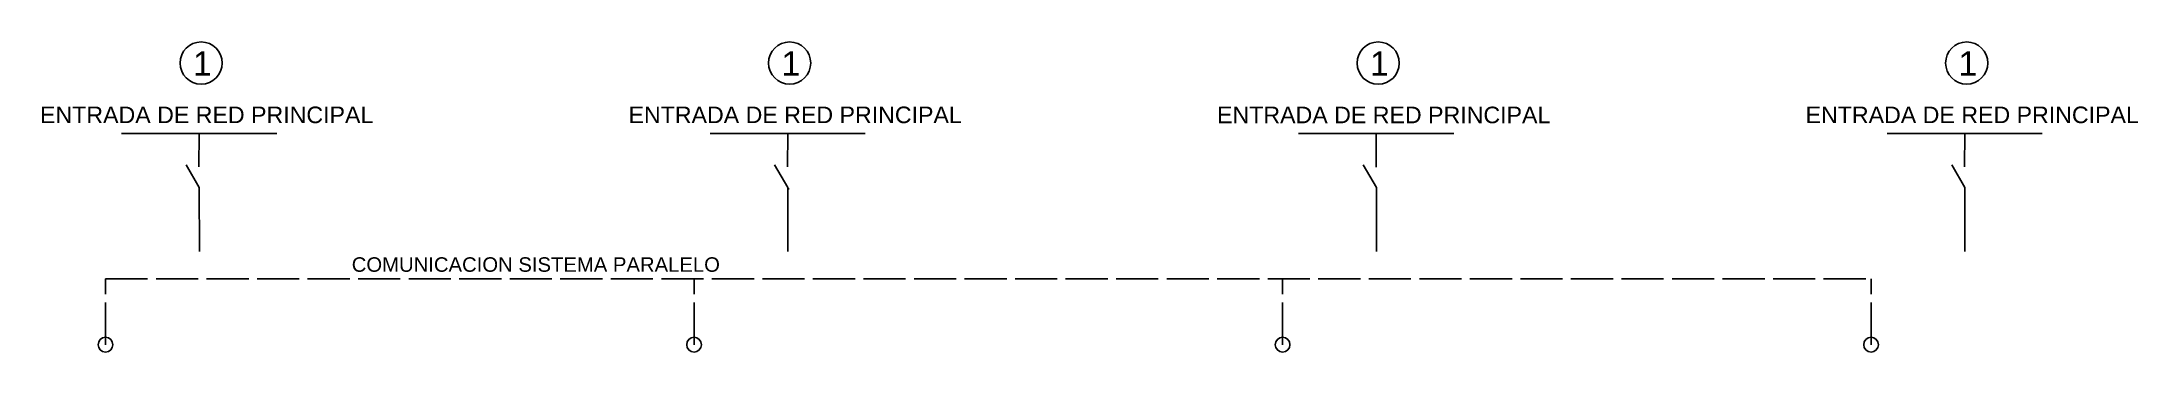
# Model space of a CAD drawing. Header units: millimetres. Extents: x -251 to 255, y -24 to 51.
import ezdxf
from ezdxf.enums import TextEntityAlignment as Align

# ---------------------------------------------------------------- set-up
doc = ezdxf.new("R2010")
doc.units = ezdxf.units.MM
doc.linetypes.add('DASHEDX2', pattern=[3.048, 2.54, -0.508])
doc.layers.add('ACOT', color=7, linetype='Continuous')
doc.styles.add('arial unicode ms', font='ARIALUNI.TTF')
doc.styles.get("Standard").update_dxf_attribs({"font": 'arial.ttf'})

msp = doc.modelspace()

# ---------------------------------------------------------------- linework, layer by layer
at = {"color": 0}
for p, q in [((-231.76, 28.5), (-194.32, 28.5)), ((-213.04, 28.5), (-213.08, 20.4)), ((-89.77, 28.5), (-52.33, 28.5)), ((-71.05, 28.5), (-71.09, 20.4)), ((52.22, 28.48), (89.66, 28.48)), ((70.94, 28.48), (70.9, 20.38)), ((194.21, 28.5), (231.65, 28.5)), ((212.93, 28.5), (212.89, 20.4)), ((-213, 15.45), (-216.18, 20.89)), ((-71.01, 15.45), (-74.19, 20.89)), ((70.98, 15.43), (67.8, 20.87)), ((212.97, 15.45), (209.79, 20.89))]:
    msp.add_line(p, q, dxfattribs=at)
for p, q in [((-213, 15.45), (-212.98, 0.01)), ((-71.01, 15.45), (-71, 0.01)), ((70.98, 15.43), (71, -0.01)), ((212.97, 15.45), (212.99, 0.01)), ((-71.01, 15.15), (-70.69, 15.15)), ((212.99, 13.46), (212.99, 0.01)), ((-212.98, 0.01), (-212.98, 3.3)), ((-71, 0.01), (-70.99, 0.51))]:
    msp.add_line(p, q)
at = {"linetype": 'DASHEDX2', "ltscale": 4}
for p, q in [((-235.63, -22.49), (-235.63, -6.57)), ((-235.63, -6.57), (190.34, -6.57)), ((-93.64, -22.49), (-93.64, -6.57)), ((48.35, -22.49), (48.35, -6.57)), ((190.34, -22.49), (190.34, -6.57))]:
    msp.add_line(p, q, dxfattribs=at)
for centre in [(-235.63, -22.49), (-93.64, -22.49), (48.35, -22.49), (190.34, -22.49)]:
    msp.add_circle(centre, 1.78)
at = {"layer": 'ACOT', "color": 0}
for centre in [(-212.56, 45.47), (-70.57, 45.47), (71.42, 45.45), (213.41, 45.47)]:
    msp.add_circle(centre, 5.09, dxfattribs=at)

# ---------------------------------------------------------------- texts
at = {"color": 0, "style": 'arial unicode ms'}
for p in [(-214.54, 42.45), (-72.55, 42.45), (69.44, 42.43), (211.43, 42.45)]:
    msp.add_text('1', height=5.85, dxfattribs=at).set_placement(p)
at = {"color": 0}
for p in [(-251.43, 30.96), (-109.45, 30.96), (32.55, 30.94), (174.54, 30.96)]:
    msp.add_text('ENTRADA DE RED PRINCIPAL', height=4, dxfattribs=at).set_placement(p)
msp.add_text('COMUNICACION SISTEMA PARALELO', height=3.5).set_placement((-131.81, -4.9), align=Align.CENTER)

doc.saveas('drawing.dxf')
